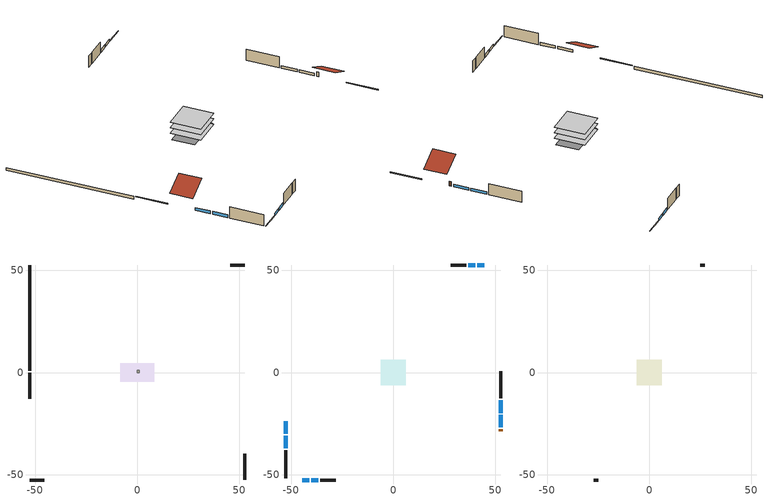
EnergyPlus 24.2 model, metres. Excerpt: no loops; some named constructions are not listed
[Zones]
crawlspace - vented
 floor foundation (Slab1 construction): -8.32,-4.62 -8.32,4.62 8.32,4.62 8.32,-4.62 z-0.91
 wall outside (RimJoist1 construction): -52.68,0 -52.68,-12.84 z0.3:0.61
 wall outside (RimJoist2 construction): 52.68,52.68 45.55,52.68 z0.3:0.61
 wall outside (RimJoist3 construction): 52.68,-52.68 52.68,-39.85 z0.3:0.61
 wall outside (RimJoist4 construction): -52.68,-52.68 -45.55,-52.68 z0.3:0.61
 wall foundation (FoundationWall1 construction): -52.68,52.68 -52.68,0.92 z-0.91:0.3
furnace airloop ret air zone
 floor adiabatic (AdiabaticConst): 0,0 0,1 1,1 1,0 z0
 wall adiabatic (AdiabaticConst): 0,1 0,0 1,0 1,1 0,1 z0:1
 ceiling adiabatic (AdiabaticConst): 1,0 1,1 0,1 0,0 z1
conditioned space
 floor to crawlspace - vented (Floor1 construction): -6.2,-6.2 -6.2,6.2 6.2,6.2 6.2,-6.2 z0.3
 floor adiabatic (AdiabaticFloorConstruction): -6.2,-6.2 -6.2,6.2 6.2,6.2 6.2,-6.2 z2.74
 wall outside (AdiabaticWallConstruction 1): 52.68,-28.72 52.68,-27.8 z0.3:2.34
 wall outside (AdiabaticWallConstruction): -52.68,-23.97 -52.68,-30.11 / -52.68,-31.04 -52.68,-37.18 / 52.68,-19.85 52.68,-13.5 z0.3:1.49; 44.62,52.68 41.11,52.68 / 40.18,52.68 36.68,52.68 / 52.68,-26.88 52.68,-20.78 / -44.62,-52.68 -41.11,-52.68 / -40.18,-52.68 -36.68,-52.68 z0.3:1.46
 wall outside (Wall1 construction): -52.68,-38.11 -52.68,-51.75 z0.3:5.18
 wall outside (Wall2 construction): 35.75,52.68 28.17,52.68 z0.3:5.18
 wall outside (Wall3 construction): 52.68,-12.58 52.68,0.69 z0.3:5.18
 wall outside (Wall4 construction): -35.75,-52.68 -28.17,-52.68 z0.3:5.18
 window (WindowConstruction): -52.68,-23.97 -52.68,-30.11 z0.3:1.49
 window (WindowConstruction 1): -52.68,-31.04 -52.68,-37.18 z0.3:1.49
 window (WindowConstruction 2): 44.62,52.68 41.11,52.68 z0.3:1.46
 window (WindowConstruction 3): 40.18,52.68 36.68,52.68 z0.3:1.46
 window (WindowConstruction 4): 52.68,-26.88 52.68,-20.78 z0.3:1.46
 window (WindowConstruction 5): 52.68,-19.85 52.68,-13.5 z0.3:1.49
 window (WindowConstruction 6): -44.62,-52.68 -41.11,-52.68 z0.3:1.46
 window (WindowConstruction 7): -40.18,-52.68 -36.68,-52.68 z0.3:1.46
 door (Door): 52.68,-28.72 52.68,-27.8 z0.3:2.34
 ceiling adiabatic (AdiabaticFloorConstruction): 6.2,-6.2 6.2,6.2 -6.2,6.2 -6.2,-6.2 z2.74
attic - vented
 floor to conditioned space (Floor2 construction Reversed): -6.2,-6.2 -6.2,6.2 6.2,6.2 6.2,-6.2 z5.18
 wall outside (Wall5 construction): 27.24,52.68 25.05,52.68 z0.3:5.18
 wall outside (Wall6 construction): -27.24,-52.68 -25.05,-52.68 z0.3:5.18
 roof outside (Roof1 construction): -52.68,-23.04,5.18 -44.39,-23.04,9.33 -44.39,-13.77,9.33 -52.68,-13.77,5.18
 roof outside (Roof2 construction): 52.68,-29.65,5.18 44.39,-29.65,9.33 44.39,-38.92,9.33 52.68,-38.92,5.18
[Material] Roughness=Rough; Thermal Absorptance=0.9
Name | Thickness {m} | Conductivity {W/m-K} | Density {kg/m3} | Specific Heat {J/kg-K} | Solar Absorptance | Visible Absorptance
ceiling loosefill ins | 0.254 | 0.0480833 | 16.02 | 1046.75 | 0.7 | 0.7
ceiling stud and cavity | 0.1397 | 0.104117 | 65.682 | 1177.47 | 0.7 | 0.7
floor covering | 0.0127 | 0.0433444 | 54.468 | 1339.84 | 0.6 | 0.6
floor stud and cavity | 0.1397 | 0.923637 | 92.3553 | 1139.71 | 0.7 | 0.7
gypsum board | 0.0127 | 0.160291 | 801 | 837.4 | 0.6 | 0.6
osb sheathing 0.75 in. | 0.01905 | 0.115458 | 512.64 | 1214.23 | 0.7 | 0.7
[Construction]
Floor1 construction Reversed: floor covering, osb sheathing 0.75 in., floor stud and cavity
Floor2 construction: ceiling loosefill ins, ceiling stud and cavity, gypsum board
[EnergyManagementSystem:Program]
total_airflows_program: Set total_infil_flow_rate = 0; Set total_mechvent_flow_rate = 0; Set total_natvent_flow_rate = 0; Set total_whf_flow_rate = 0; Set total_infil_flow_rate = total_infil_flow_rate + (infil_program_Qinf * 1); Set total_mechvent_flow_rate = total_mechvent_flow_rate + (infil_program_Qfan * 1); Set total_natvent_flow_rate = total_natvent_flow_rate + (natural_vent_program_Qnv * 1); Set total_whf_flow_rate = total_whf_flow_rate + (natural_vent_program_Qwhf * 1)
total_loads_program: Set loads_htg_tot = 0; Set loads_clg_tot = 0; If htg_load_cond > 0; Set loads_htg_tot = loads_htg_tot + (htg_load_cond - clg_load_cond) * 1.0; Set loads_htg_tot = loads_htg_tot + (htg_load_duct - clg_load_duct) * 1.0; EndIf; Set loads_htg_tot = (@Max loads_htg_tot 0); If clg_load_cond > 0; Set loads_clg_tot = loads_clg_tot + (clg_load_cond - htg_load_cond) * 0.2; Set loads_clg_tot = loads_clg_tot + (clg_load_duct - htg_load_duct) * 0.2; EndIf; Set loads_clg_tot = (@Max loads_clg_tot 0)
unmet_hours_program: Set htg_unmet_hours = 0; Set clg_unmet_hours = 0; Set unit_htg_unmet_hours = 0; If ((DayOfYear >= 1) && (DayOfYear <= 365)); Set unit_htg_unmet_hours = unit_htg_unmet_hours + conditioned_space_htg_unmet_s; If unit_htg_unmet_hours > htg_unmet_hours; Set htg_unmet_hours = unit_htg_unmet_hours; EndIf; EndIf; Set unit_clg_unmet_hours = 0; If ((DayOfYear >= 1) && (DayOfYear <= 365)); Set unit_clg_unmet_hours = unit_clg_unmet_hours + conditioned_space_clg_unmet_s; If unit_clg_unmet_hours > clg_unmet_hours; Set clg_unmet_hours = unit_clg_unmet_hours; EndIf; EndIf
water_heater_Control: Set water_heater_HPWHSchedOverride = water_heater_T_set; If (water_heater_amb_temp<5.56) || (water_heater_amb_temp>48.89); Set water_heater_UESchedOverride = water_heater_T_set; Set water_heater_LESchedOverride = water_heater_T_set; Else; Set water_heater_UESchedOverride = water_heater_T_set - 9.0; Set water_heater_LESchedOverride = 0; EndIf
water_heater_hpwh_EC_adj: If WarmupFlag == 0; Set dhw_e_cons = water_heater_tank_energy + water_heater_tank_on_cycle_parasitic + water_heater_tank_off_cycle_parasitic + water_heater_coil_energy + water_heater_fan_energy; Set water_heater_hpwh_ec_adj_act = 0.0 * dhw_e_cons / 1; EndIf
water_heater_InletAir: Set water_heater_Tamb_act = water_heater_amb_temp; Set water_heater_RHamb_act = 0; Set water_heater_RHamb_act = water_heater_RHamb_act + (water_heater_amb_rh / 100) / 1; Set water_heater_sens_act = (0 - water_heater_sens_cool - (water_heater_tl + water_heater_fan_pwr)) / 1; Set water_heater_lat_act = (0 - water_heater_lat_cool) / 1
[EnergyManagementSystem:Subroutine]
furnace_airloop_0_duct_subroutine: Set AH_MFR = furnace_airloop_AH_MFR / 1; If AH_MFR > 0; Set AH_Tout = furnace_airloop_AH_Tout; Set AH_Wout = furnace_airloop_AH_Wout; Set RA_T = furnace_airloop_RA_T; Set RA_W = furnace_airloop_Ra_W; Set Fan_RTF = furnace_airloop_Fan_RTF; Set DZ_T = furnace_airloop_0_DZ_T; Set DZ_W = furnace_airloop_0_DZ_W; Set AH_VFR = furnace_airloop_AH_VFR / 1; Set h_SA = (@HFnTdbW AH_Tout AH_Wout); Set h_RA = (@HFnTdbW RA_T RA_W); Set h_fg = (@HfgAirFnWTdb AH_Wout AH_Tout); Set h_DZ = (@HFnTdbW DZ_T DZ_W); Set air_cp = 1006.0; Set f_sup = 0.067; Set f_ret = 0.033; Set sup_lk_mfr = f_sup * AH_MFR; Set ret_lk_mfr = f_ret * AH_MFR; Set SupTotLkToCond = sup_lk_mfr*(h_RA - h_SA); Set SupLatLkToCond = sup_lk_mfr*h_fg*(RA_W-AH_Wout); Set SupSensLkToCond = SupTotLkToCond-SupLatLkToCond; Set supply_ua = 207.982; Set eTm = 0-((Fan_RTF/(AH_MFR*air_cp))*supply_ua); Set t_sup = DZ_T+((AH_Tout-DZ_T)*(@Exp eTm)); Set SupCondToCond = AH_MFR*air_cp*(t_sup-AH_Tout); Set SupCondToDZ = 0-SupCondToCond; Set return_ua = 77.031; Set eTm = 0-((Fan_RTF/(AH_MFR*air_cp))*return_ua); Set t_ret = DZ_T+((RA_T-DZ_T)*(@Exp eTm)); Set RetCondToRP = AH_MFR*air_cp*(t_ret-RA_T); Set RetCondToDZ = 0-RetCondToRP; Set RetLatLkToRP = 0; Set RetSensLkToRP = ret_lk_mfr*air_cp*(DZ_T-RA_T); Set SupTotLkToDZ = sup_lk_mfr*(h_SA-h_DZ); Set SupLatLkToDZ = sup_lk_mfr*h_fg*(AH_Wout-DZ_W); Set SupSensLkToDZ = SupTotLkToDZ-SupLatLkToDZ; Set FracOutsideToCond = 1.0; Set FracOutsideToDZ = 0.0; Set FracCondToOutside = 0.0; Set FracDZToOutside = 1.0; Set FracDZToCond = 0.0; Set FracCondToDZ = 0.0; Set lk_imbal_vfr = @ABS(f_sup - f_ret) * AH_VFR; Set ImbalLkCondToDZ = lk_imbal_vfr * FracCondToDZ; Set ImbalLkDZToCond = lk_imbal_vfr * FracDZToCond; Set ImbalLkOutsideToCond = lk_imbal_vfr * FracOutsideToCond; Set ImbalLkOutsideToDZ = lk_imbal_vfr * FracOutsideToDZ; Set ImbalLkCondToOutside = lk_imbal_vfr * FracCondToOutside; Set ImbalLkDZToOutside = lk_imbal_vfr * FracDZToOutside; Else; Set SupLatLkToCond = 0; Set SupSensLkToCond = 0; Set SupCondToCond = 0; Set RetCondToRP = 0; Set RetLatLkToRP = 0; Set RetSensLkToRP = 0; Set RetCondToDZ = 0; Set SupCondToDZ = 0; Set SupLatLkToDZ = 0; Set SupSensLkToDZ = 0; Set ImbalLkCondToDZ = 0; Set ImbalLkDZToCond = 0; Set ImbalLkOutsideToCond = 0; Set ImbalLkOutsideToDZ = 0; Set ImbalLkCondToOutside = 0; Set ImbalLkDZToOutside = 0; EndIf; Set furnace_airloop_0_SupLatLkToCond = SupLatLkToCond; Set furnace_airloop_0_SupSensLkToCond = SupSensLkToCond; Set furnace_airloop_0_SupCondToLv = SupCondToCond; Set furnace_airloop_0_RetCondToRP = RetCondToRP; Set furnace_airloop_0_RetLatLkToRP = RetLatLkToRP; Set furnace_airloop_0_RetSensLkToRP = RetSensLkToRP; Set furnace_airloop_0_RetCondToDZ = RetCondToDZ; Set furnace_airloop_0_SupCondToDZ = SupCondToDZ; Set furnace_airloop_0_SupLatLkToDZ = SupLatLkToDZ; Set furnace_airloop_0_SupSensLkToDZ = SupSensLkToDZ; Set furnace_airloop_0_ZoneMixCondToDZ = ImbalLkCondToDZ; Set furnace_airloop_0_ZoneMixDZToCond = ImbalLkDZToCond; Set furnace_airloop_0_DuctImbalLkSupFanEquivCond = ImbalLkCondToOutside; Set furnace_airloop_0_DuctImbalLkExhFanEquivCond = ImbalLkOutsideToCond; Set furnace_airloop_0_DuctImbalLkSupFanEquivDZ = ImbalLkDZToOutside; Set furnace_airloop_0_DuctImbalLkExhFanEquivDZ = ImbalLkOutsideToDZ
[EnergyManagementSystem:ProgramCallingManager]
component_loads_program_calling_manager: EndOfZoneTimestepAfterZoneReporting; component_loads_program
crawlspace_vented_1_duct_leakage_imbalance_infil_program_calling_manager: BeginZoneTimestepAfterInitHeatBalance; crawlspace_vented_1_duct_leakage_imbalance_infil_program
fridge_schedule_program_calling_manager: BeginZoneTimestepAfterInitHeatBalance; fridge_schedule_program
furnace_airloop_0_duct_program_calling_manager: EndOfSystemTimestepAfterHVACReporting; furnace_airloop_0_duct_program
furnace_supply_fan_disaggregate_program_calling_manager: EndOfSystemTimestepBeforeHVACReporting; furnace_supply_fan_disaggregate_program
infil_program_calling_manager: BeginZoneTimestepAfterInitHeatBalance; infil_program
natural_vent_program_calling_manager: BeginZoneTimestepAfterInitHeatBalance; natural_vent_program
room_ac_supply_fan_disaggregate_program_calling_manager: EndOfSystemTimestepBeforeHVACReporting; room_ac_supply_fan_disaggregate_program
total_airflows_program_calling_manager: EndOfZoneTimestepAfterZoneReporting; total_airflows_program
total_loads_program_calling_manager: EndOfZoneTimestepAfterZoneReporting; total_loads_program
unmet_hours_program_calling_manager: EndOfZoneTimestepBeforeZoneReporting; unmet_hours_program
water_heater_hpwh_EC_adj_ProgramManager: EndOfSystemTimestepBeforeHVACReporting; water_heater_hpwh_EC_adj
water_heater_ProgramManager: InsideHVACSystemIterationLoop; water_heater_Control; water_heater_InletAir
[EnergyManagementSystem:OutputVariable]
Name | EMS Variable | Type of Data in Variable | Update Frequency | EMS Program or Subroutine | Units
furnace supply fan disaggregate htg primary | furnace_supply_fan_primary_htg | Summed | SystemTimestep | furnace_supply_fan_disaggregate_program | J
room ac supply fan disaggregate clg | room_ac_supply_fan_clg | Summed | SystemTimestep | room_ac_supply_fan_disaggregate_program | J
loads_htg_tot_peakload_outvar; loads_htg_tot_annual_outvar; loads_htg_tot_timeseries_outvar | loads_htg_tot | Summed | ZoneTimestep | total_loads_program | J
loads_clg_tot_peakload_outvar; loads_clg_tot_annual_outvar; loads_clg_tot_timeseries_outvar | loads_clg_tot | Summed | ZoneTimestep | total_loads_program | J
htg_unmet_hours_annual_outvar; htg_unmet_hours_timeseries_outvar | htg_unmet_hours | Summed | ZoneTimestep | unmet_hours_program | hr
clg_unmet_hours_annual_outvar; clg_unmet_hours_timeseries_outvar | clg_unmet_hours | Summed | ZoneTimestep | unmet_hours_program | hr
loads_htg_roofs_annual_outvar; loads_htg_roofs_timeseries_outvar | loads_htg_roofs | Summed | ZoneTimestep | component_loads_program | J
loads_htg_ceilings_annual_outvar; loads_htg_ceilings_timeseries_outvar | loads_htg_ceilings | Summed | ZoneTimestep | component_loads_program | J
loads_htg_walls_annual_outvar; loads_htg_walls_timeseries_outvar | loads_htg_walls | Summed | ZoneTimestep | component_loads_program | J
loads_htg_rim_joists_annual_outvar; loads_htg_rim_joists_timeseries_outvar | loads_htg_rim_joists | Summed | ZoneTimestep | component_loads_program | J
loads_htg_foundation_walls_annual_outvar; loads_htg_foundation_walls_timeseries_outvar | loads_htg_foundation_walls | Summed | ZoneTimestep | component_loads_program | J
loads_htg_doors_annual_outvar; loads_htg_doors_timeseries_outvar | loads_htg_doors | Summed | ZoneTimestep | component_loads_program | J
loads_htg_windows_conduction_annual_outvar; loads_htg_windows_conduction_timeseries_outvar | loads_htg_windows_conduction | Summed | ZoneTimestep | component_loads_program | J
loads_htg_windows_solar_annual_outvar; loads_htg_windows_solar_timeseries_outvar | loads_htg_windows_solar | Summed | ZoneTimestep | component_loads_program | J
loads_htg_skylights_conduction_annual_outvar; loads_htg_skylights_conduction_timeseries_outvar | loads_htg_skylights_conduction | Summed | ZoneTimestep | component_loads_program | J
loads_htg_skylights_solar_annual_outvar; loads_htg_skylights_solar_timeseries_outvar | loads_htg_skylights_solar | Summed | ZoneTimestep | component_loads_program | J
loads_htg_floors_annual_outvar; loads_htg_floors_timeseries_outvar | loads_htg_floors | Summed | ZoneTimestep | component_loads_program | J
loads_htg_slabs_annual_outvar; loads_htg_slabs_timeseries_outvar | loads_htg_slabs | Summed | ZoneTimestep | component_loads_program | J
loads_htg_internal_mass_annual_outvar; loads_htg_internal_mass_timeseries_outvar | loads_htg_internal_mass | Summed | ZoneTimestep | component_loads_program | J
loads_htg_infil_annual_outvar; loads_htg_infil_timeseries_outvar | loads_htg_infil | Summed | ZoneTimestep | component_loads_program | J
loads_htg_natvent_annual_outvar; loads_htg_natvent_timeseries_outvar | loads_htg_natvent | Summed | ZoneTimestep | component_loads_program | J
loads_htg_mechvent_annual_outvar; loads_htg_mechvent_timeseries_outvar | loads_htg_mechvent | Summed | ZoneTimestep | component_loads_program | J
loads_htg_whf_annual_outvar; loads_htg_whf_timeseries_outvar | loads_htg_whf | Summed | ZoneTimestep | component_loads_program | J
loads_htg_ducts_annual_outvar; loads_htg_ducts_timeseries_outvar | loads_htg_ducts | Summed | ZoneTimestep | component_loads_program | J
loads_htg_intgains_annual_outvar; loads_htg_intgains_timeseries_outvar | loads_htg_intgains | Summed | ZoneTimestep | component_loads_program | J
loads_htg_lighting_annual_outvar; loads_htg_lighting_timeseries_outvar | loads_htg_lighting | Summed | ZoneTimestep | component_loads_program | J
loads_clg_roofs_annual_outvar; loads_clg_roofs_timeseries_outvar | loads_clg_roofs | Summed | ZoneTimestep | component_loads_program | J
loads_clg_ceilings_annual_outvar; loads_clg_ceilings_timeseries_outvar | loads_clg_ceilings | Summed | ZoneTimestep | component_loads_program | J
loads_clg_walls_annual_outvar; loads_clg_walls_timeseries_outvar | loads_clg_walls | Summed | ZoneTimestep | component_loads_program | J
loads_clg_rim_joists_annual_outvar; loads_clg_rim_joists_timeseries_outvar | loads_clg_rim_joists | Summed | ZoneTimestep | component_loads_program | J
loads_clg_foundation_walls_annual_outvar; loads_clg_foundation_walls_timeseries_outvar | loads_clg_foundation_walls | Summed | ZoneTimestep | component_loads_program | J
loads_clg_doors_annual_outvar; loads_clg_doors_timeseries_outvar | loads_clg_doors | Summed | ZoneTimestep | component_loads_program | J
loads_clg_windows_conduction_annual_outvar; loads_clg_windows_conduction_timeseries_outvar | loads_clg_windows_conduction | Summed | ZoneTimestep | component_loads_program | J
loads_clg_windows_solar_annual_outvar; loads_clg_windows_solar_timeseries_outvar | loads_clg_windows_solar | Summed | ZoneTimestep | component_loads_program | J
loads_clg_skylights_conduction_annual_outvar; loads_clg_skylights_conduction_timeseries_outvar | loads_clg_skylights_conduction | Summed | ZoneTimestep | component_loads_program | J
loads_clg_skylights_solar_annual_outvar; loads_clg_skylights_solar_timeseries_outvar | loads_clg_skylights_solar | Summed | ZoneTimestep | component_loads_program | J
loads_clg_floors_annual_outvar; loads_clg_floors_timeseries_outvar | loads_clg_floors | Summed | ZoneTimestep | component_loads_program | J
loads_clg_slabs_annual_outvar; loads_clg_slabs_timeseries_outvar | loads_clg_slabs | Summed | ZoneTimestep | component_loads_program | J
loads_clg_internal_mass_annual_outvar; loads_clg_internal_mass_timeseries_outvar | loads_clg_internal_mass | Summed | ZoneTimestep | component_loads_program | J
loads_clg_infil_annual_outvar; loads_clg_infil_timeseries_outvar | loads_clg_infil | Summed | ZoneTimestep | component_loads_program | J
loads_clg_natvent_annual_outvar; loads_clg_natvent_timeseries_outvar | loads_clg_natvent | Summed | ZoneTimestep | component_loads_program | J
loads_clg_mechvent_annual_outvar; loads_clg_mechvent_timeseries_outvar | loads_clg_mechvent | Summed | ZoneTimestep | component_loads_program | J
loads_clg_whf_annual_outvar; loads_clg_whf_timeseries_outvar | loads_clg_whf | Summed | ZoneTimestep | component_loads_program | J
loads_clg_ducts_annual_outvar; loads_clg_ducts_timeseries_outvar | loads_clg_ducts | Summed | ZoneTimestep | component_loads_program | J
loads_clg_intgains_annual_outvar; loads_clg_intgains_timeseries_outvar | loads_clg_intgains | Summed | ZoneTimestep | component_loads_program | J
loads_clg_lighting_annual_outvar; loads_clg_lighting_timeseries_outvar | loads_clg_lighting | Summed | ZoneTimestep | component_loads_program | J
total_infil_flow_rate_timeseries_outvar | total_infil_flow_rate | Averaged | ZoneTimestep | total_airflows_program | m^3/s
total_mechvent_flow_rate_timeseries_outvar | total_mechvent_flow_rate | Averaged | ZoneTimestep | total_airflows_program | m^3/s
total_natvent_flow_rate_timeseries_outvar | total_natvent_flow_rate | Averaged | ZoneTimestep | total_airflows_program | m^3/s
total_whf_flow_rate_timeseries_outvar | total_whf_flow_rate | Averaged | ZoneTimestep | total_airflows_program | m^3/s
[Schedule:Day:Interval]
cooling season schedule day; cooling season schedule day 2; cooling season schedule default day; natural vent schedule default day: No, 24:00, 0
cooling season schedule day 1; natural vent schedule day: No, 24:00, 1
exterior lighting schedule day 10: No, 01:00, 0.552381, 03:00, 0.510952, 05:00, 0.483333, 06:00, 0.538571, 07:00, 0.607619, 08:00, 0.56619, 09:00, 0.428095, 10:00, 0.345238, 12:00, 0.331429, 13:00, 0.345238, 14:00, 0.386667, 15:00, 0.414286, 16:00, 0.483333, 17:00, 0.607619, 18:00, 0.773333, 19:00, 0.88381, 20:00, 0.939048, 21:00, 0.966667, 22:00, 0.897619, 23:00, 0.773333, 24:00, 0.649048
exterior lighting schedule day 11: No, 01:00, 0.571429, 03:00, 0.528571, 05:00, 0.5, 06:00, 0.557143, 07:00, 0.628571, 08:00, 0.585714, 09:00, 0.442857, 10:00, 0.357143, 12:00, 0.342857, 13:00, 0.357143, 14:00, 0.4, 15:00, 0.428571, 16:00, 0.5, 17:00, 0.628571, 18:00, 0.8, 19:00, 0.914286, 20:00, 0.971429, 21:00, 1, 22:00, 0.928571, 23:00, 0.8, 24:00, 0.671429
exterior lighting schedule day 8: No, 01:00, 0.466667, 03:00, 0.431667, 05:00, 0.408333, 06:00, 0.455, 07:00, 0.513333, 08:00, 0.478333, 09:00, 0.361667, 10:00, 0.291667, 12:00, 0.28, 13:00, 0.291667, 14:00, 0.326667, 15:00, 0.35, 16:00, 0.408333, 17:00, 0.513333, 18:00, 0.653333, 19:00, 0.746667, 20:00, 0.793333, 21:00, 0.816667, 22:00, 0.758333, 23:00, 0.653333, 24:00, 0.548333
exterior lighting schedule day 9: No, 01:00, 0.509524, 03:00, 0.47131, 05:00, 0.445833, 06:00, 0.496786, 07:00, 0.560476, 08:00, 0.522262, 09:00, 0.394881, 10:00, 0.318452, 12:00, 0.305714, 13:00, 0.318452, 14:00, 0.356667, 15:00, 0.382143, 16:00, 0.445833, 17:00, 0.560476, 18:00, 0.713333, 19:00, 0.815238, 20:00, 0.86619, 21:00, 0.891667, 22:00, 0.827976, 23:00, 0.713333, 24:00, 0.59869
[Schedule:Week:Daily]
cooling season schedule Week Rule - Jan1-May26: cooling season schedule day, cooling season schedule day, cooling season schedule day, cooling season schedule day, cooling season schedule day, cooling season schedule day, cooling season schedule day, cooling season schedule default day, cooling season schedule default day, cooling season schedule default day, cooling season schedule default day, cooling season schedule default day
cooling season schedule Week Rule - May27-Jun2: cooling season schedule day, cooling season schedule day, cooling season schedule day, cooling season schedule day, cooling season schedule day, cooling season schedule day 1, cooling season schedule day 1, cooling season schedule default day, cooling season schedule default day, cooling season schedule default day, cooling season schedule default day, cooling season schedule default day
cooling season schedule Week Rule - Jun3-Sep29: cooling season schedule day 1, cooling season schedule day 1, cooling season schedule day 1, cooling season schedule day 1, cooling season schedule day 1, cooling season schedule day 1, cooling season schedule day 1, cooling season schedule default day, cooling season schedule default day, cooling season schedule default day, cooling season schedule default day, cooling season schedule default day
cooling season schedule Week Rule - Sep30-Oct6: cooling season schedule day 1, cooling season schedule day 2, cooling season schedule day 2, cooling season schedule day 2, cooling season schedule day 2, cooling season schedule day 2, cooling season schedule day 2, cooling season schedule default day, cooling season schedule default day, cooling season schedule default day, cooling season schedule default day, cooling season schedule default day
cooling season schedule Week Rule - Oct7-Dec31: cooling season schedule day 2, cooling season schedule day 2, cooling season schedule day 2, cooling season schedule day 2, cooling season schedule day 2, cooling season schedule day 2, cooling season schedule day 2, cooling season schedule default day, cooling season schedule default day, cooling season schedule default day, cooling season schedule default day, cooling season schedule default day
natural vent schedule Week Rule - Jan1-Jan6: natural vent schedule day, natural vent schedule day, natural vent schedule default day, natural vent schedule day, natural vent schedule default day, natural vent schedule day, natural vent schedule default day, natural vent schedule default day, natural vent schedule default day, natural vent schedule default day, natural vent schedule default day, natural vent schedule default day
natural vent schedule Week Rule - Jan7-Dec31: natural vent schedule default day, natural vent schedule day, natural vent schedule default day, natural vent schedule day, natural vent schedule default day, natural vent schedule day, natural vent schedule default day, natural vent schedule default day, natural vent schedule default day, natural vent schedule default day, natural vent schedule default day, natural vent schedule default day
[Schedule:Year]
cooling season schedule: cooling season schedule Week Rule - Jan1-May26, 1, 1, 5, 26, cooling season schedule Week Rule - May27-Jun2, 5, 27, 6, 2, cooling season schedule Week Rule - Jun3-Sep29, 6, 3, 9, 29, cooling season schedule Week Rule - Sep30-Oct6, 9, 30, 10, 6, cooling season schedule Week Rule - Oct7-Dec31, 10, 7, 12, 31
natural vent schedule: natural vent schedule Week Rule - Jan1-Jan6, 1, 1, 1, 6, natural vent schedule Week Rule - Jan7-Dec31, 1, 7, 12, 31
[Schedule:File]
hot_water_dishwasher: File=in.schedules.csv; Column Number=6; Rows to Skip at Top=1; Number of Hours of Data=8760; Column Separator=Comma; Interpolate to Timestep=Yes; Minutes per Item=15; Adjust Schedule for Daylight Savings=Yes
